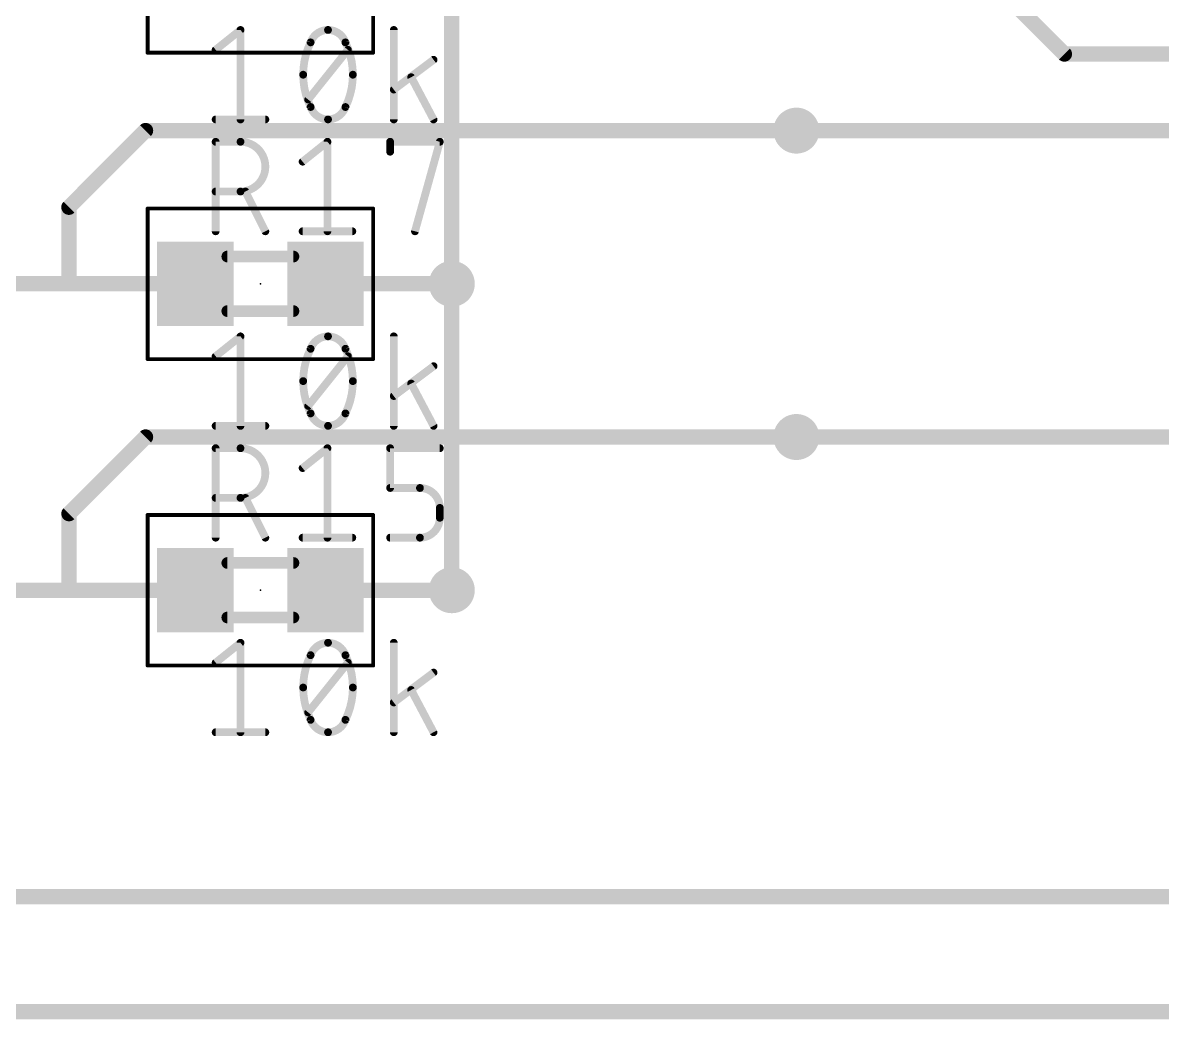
# Model space of a CAD drawing. Extents: x 0 to 132, y 0 to 57.
# Drawn here: x 50.9 to 65.78, y -0.1 to 12.91 of the extents above; entities that cross this region are included whole.
import ezdxf

# ---------------------------------------------------------------- set-up
doc = ezdxf.new("R2010")
doc.units = 0
for name, color, linetype in [('1', 22, 'CONTINUOUS'), ('16', 175, 'CONTINUOUS'), ('18', 82, 'CONTINUOUS'), ('20', 30, 'CONTINUOUS'), ('23', 7, 'CONTINUOUS'), ('25', 253, 'CONTINUOUS'), ('27', 253, 'CONTINUOUS'), ('39', 22, 'CONTINUOUS'), ('51', 253, 'CONTINUOUS')]:
    doc.layers.add(name, color=color, linetype=linetype)

# ---------------------------------------------------------------- blocks, each defined once
blk = doc.blocks.new('RECT')
blk.add_solid([(-0.5, -0.5), (0.5, -0.5), (-0.5, 0.5), (0.5, 0.5)])
blk = doc.blocks.new('ROUNDV')
at = {"const_width": 0.5}
blk.add_lwpolyline([(0, -0.25, 1), (0, 0.25, 1), (0, -0.25)], format="xyb", dxfattribs=at)

msp = doc.modelspace()

# ---------------------------------------------------------------- linework, layer by layer
at = {"layer": '1', "const_width": 0.2}
for points in [[(52.5, 11.5), (51.5, 10.5)], [(61, 11.5), (52.5, 11.5)], [(51.5, 10.5), (51.5, 9.5)], [(45.1, 9.5), (51.5, 9.5)], [(51.5, 9.5), (53.15, 9.5)], [(56.5, 9.5), (54.85, 9.5)], [(52.5, 7.5), (51.5, 6.5)], [(61, 7.5), (52.5, 7.5)], [(51.5, 6.5), (51.5, 5.5)], [(51.5, 5.5), (45.1, 5.5)], [(51.5, 5.5), (53.15, 5.5)], [(56.5, 5.5), (54.85, 5.5)], [(90, 1.5), (27, 1.5)]]:
    msp.add_lwpolyline(points, dxfattribs=at)
at = {"layer": '1', "const_width": 0.1}
for points in [[(52.5, 11.55, 1), (52.5, 11.45)], [(52.5354, 11.4646, 1), (52.4646, 11.5354)], [(61, 11.45, 1), (61, 11.55)], [(51.4646, 10.5354, 1), (51.5354, 10.4646)], [(51.55, 10.5, 1), (51.45, 10.5)], [(51.5, 9.55, 1), (51.5, 9.45)], [(51.45, 9.5, 1), (51.55, 9.5)], [(51.5, 9.45, 1), (51.5, 9.55)], [(53.15, 9.45, 1), (53.15, 9.55)], [(54.85, 9.55, 1), (54.85, 9.45)], [(56.5, 9.45, 1), (56.5, 9.55)], [(52.5, 7.55, 1), (52.5, 7.45)], [(52.5354, 7.4646, 1), (52.4646, 7.5354)], [(61, 7.45, 1), (61, 7.55)], [(51.4646, 6.5354, 1), (51.5354, 6.4646)], [(51.55, 6.5, 1), (51.45, 6.5)], [(51.5, 5.55, 1), (51.5, 5.45)], [(51.45, 5.5, 1), (51.55, 5.5)], [(51.5, 5.45, 1), (51.5, 5.55)], [(53.15, 5.45, 1), (53.15, 5.55)], [(54.85, 5.55, 1), (54.85, 5.45)], [(56.5, 5.45, 1), (56.5, 5.55)]]:
    msp.add_lwpolyline(points, format="xyb", dxfattribs=at)
at = {"layer": '16', "const_width": 0.2}
for points in [[(64.5, 12.5), (59, 18)], [(56.5, 13.5), (56.5, 9.5)], [(92.5, 12.5), (64.5, 12.5)], [(61, 11.5), (94.5, 11.5)], [(56.5, 9.5), (56.5, 5.5)], [(61, 7.5), (91.5, 7.5)], [(0, 0), (131.5, 0)]]:
    msp.add_lwpolyline(points, dxfattribs=at)
at = {"layer": '16', "const_width": 0.1}
for points in [[(64.5, 12.55, 1), (64.5, 12.45)], [(64.4646, 12.4646, 1), (64.5354, 12.5354)], [(61, 11.55, 1), (61, 11.45)], [(56.55, 9.5, 1), (56.45, 9.5)], [(56.45, 9.5, 1), (56.55, 9.5)], [(61, 7.55, 1), (61, 7.45)], [(56.45, 5.5, 1), (56.55, 5.5)]]:
    msp.add_lwpolyline(points, format="xyb", dxfattribs=at)
at = {"layer": '20', "const_width": 0.2}
msp.add_lwpolyline([(0, 0), (131.5, 0)], dxfattribs=at)
at = {"layer": '23'}
for p in [(54, 9.5), (54, 5.5)]:
    msp.add_point(p, dxfattribs=at)
at = {"layer": '25', "const_width": 0.1016}
for points in [[(53.4158, 10.1858), (53.4158, 11.3542)], [(53.4158, 11.3542), (53.7404, 11.3542)], [(54.5514, 11.0946), (54.876, 11.3542)], [(54.876, 11.3542), (54.876, 10.1858)], [(55.6944, 11.2244), (55.6944, 11.3542)], [(55.6944, 11.3542), (56.3435, 11.3542)], [(56.3435, 11.3542), (56.019, 10.1858)], [(53.7404, 10.7051), (53.4158, 10.7051)], [(54.0649, 10.1858), (53.8053, 10.7051)], [(54.5514, 10.1858), (55.2005, 10.1858)], [(53.4158, 6.1858), (53.4158, 7.3542)], [(53.4158, 7.3542), (53.7404, 7.3542)], [(54.5514, 7.0946), (54.876, 7.3542)], [(54.876, 7.3542), (54.876, 6.1858)], [(55.6944, 6.8349), (55.6944, 7.3542)], [(55.6944, 7.3542), (56.3435, 7.3542)], [(56.0839, 6.8349), (55.6944, 6.8349)], [(53.7404, 6.7051), (53.4158, 6.7051)], [(54.0649, 6.1858), (53.8053, 6.7051)], [(56.3435, 6.4454), (56.3435, 6.5753)], [(54.5514, 6.1858), (55.2005, 6.1858)], [(55.6944, 6.1858), (56.0839, 6.1858)]]:
    msp.add_lwpolyline(points, dxfattribs=at)
at = {"layer": '25'}
for points, const_width in [([(53.4412, 11.3542, 1), (53.3904, 11.3542)], 0.0508), ([(53.4158, 11.3796, 1), (53.4158, 11.3288)], 0.0508), ([(53.7404, 10.7051, 1), (53.7404, 11.3542)], 0.1016), ([(53.7404, 11.3796, 1), (53.7404, 11.3288)], 0.0508), ([(53.7404, 11.3288, 1), (53.7404, 11.3796)], 0.0508), ([(54.9014, 11.3542, 1), (54.8506, 11.3542)], 0.0508), ([(54.8919, 11.3344, 1), (54.8601, 11.374)], 0.0508), ([(55.7198, 11.3542, 1), (55.669, 11.3542)], 0.0508), ([(55.6944, 11.3796, 1), (55.6944, 11.3288)], 0.0508), ([(56.368, 11.3474, 1), (56.3191, 11.361)], 0.0508), ([(56.3435, 11.3288, 1), (56.3435, 11.3796)], 0.0508), ([(55.669, 11.2244, 1), (55.7198, 11.2244)], 0.0508), ([(54.5356, 11.1144, 1), (54.5673, 11.0747)], 0.0508), ([(53.4158, 10.7305, 1), (53.4158, 10.6797)], 0.0508), ([(53.7404, 10.7305, 1), (53.7404, 10.6797)], 0.0508), ([(53.7404, 10.6797, 1), (53.7404, 10.7305)], 0.0508), ([(53.828, 10.7164, 1), (53.7825, 10.6937)], 0.0508), ([(53.3904, 10.1858, 1), (53.4412, 10.1858)], 0.0508), ([(54.0422, 10.1744, 1), (54.0876, 10.1972)], 0.0508), ([(54.5514, 10.2112, 1), (54.5514, 10.1604)], 0.0508), ([(54.8506, 10.1858, 1), (54.9014, 10.1858)], 0.0508), ([(55.2005, 10.1604, 1), (55.2005, 10.2112)], 0.0508), ([(55.9945, 10.1926, 1), (56.0435, 10.179)], 0.0508), ([(53.4412, 7.3542, 1), (53.3904, 7.3542)], 0.0508), ([(53.4158, 7.3796, 1), (53.4158, 7.3288)], 0.0508), ([(53.7404, 6.7051, 1), (53.7404, 7.3542)], 0.1016), ([(53.7404, 7.3796, 1), (53.7404, 7.3288)], 0.0508), ([(53.7404, 7.3288, 1), (53.7404, 7.3796)], 0.0508), ([(54.9014, 7.3542, 1), (54.8506, 7.3542)], 0.0508), ([(54.8919, 7.3344, 1), (54.8601, 7.374)], 0.0508), ([(55.7198, 7.3542, 1), (55.669, 7.3542)], 0.0508), ([(55.6944, 7.3796, 1), (55.6944, 7.3288)], 0.0508), ([(56.3435, 7.3288, 1), (56.3435, 7.3796)], 0.0508), ([(54.5356, 7.1144, 1), (54.5673, 7.0747)], 0.0508), ([(55.6944, 6.8603, 1), (55.6944, 6.8095)], 0.0508), ([(55.669, 6.8349, 1), (55.7198, 6.8349)], 0.0508), ([(56.3435, 6.5753, 0.4142), (56.0839, 6.8349)], 0.1016), ([(56.0839, 6.8603, 1), (56.0839, 6.8095)], 0.0508), ([(56.0839, 6.8095, 1), (56.0839, 6.8603)], 0.0508), ([(53.4158, 6.7305, 1), (53.4158, 6.6797)], 0.0508), ([(53.7404, 6.7305, 1), (53.7404, 6.6797)], 0.0508), ([(53.7404, 6.6797, 1), (53.7404, 6.7305)], 0.0508), ([(53.828, 6.7164, 1), (53.7825, 6.6937)], 0.0508), ([(56.3689, 6.5753, 1), (56.3181, 6.5753)], 0.0508), ([(56.3181, 6.5753, 1), (56.3689, 6.5753)], 0.0508), ([(56.0839, 6.1858, 0.4142), (56.3435, 6.4454)], 0.1016), ([(56.3689, 6.4454, 1), (56.3181, 6.4454)], 0.0508), ([(56.3181, 6.4454, 1), (56.3689, 6.4454)], 0.0508), ([(53.3904, 6.1858, 1), (53.4412, 6.1858)], 0.0508), ([(54.0422, 6.1744, 1), (54.0876, 6.1972)], 0.0508), ([(54.5514, 6.2112, 1), (54.5514, 6.1604)], 0.0508), ([(54.8506, 6.1858, 1), (54.9014, 6.1858)], 0.0508), ([(55.2005, 6.1604, 1), (55.2005, 6.2112)], 0.0508), ([(55.6944, 6.2112, 1), (55.6944, 6.1604)], 0.0508), ([(56.0839, 6.2112, 1), (56.0839, 6.1604)], 0.0508), ([(56.0839, 6.1604, 1), (56.0839, 6.2112)], 0.0508)]:
    msp.add_lwpolyline(points, format="xyb", dxfattribs=dict(at, const_width=const_width))
at = {"layer": '27', "const_width": 0.1016}
for points in [[(53.4158, 12.5546), (53.7404, 12.8142)], [(53.7404, 12.8142), (53.7404, 11.6458)], [(55.7422, 11.6458), (55.7422, 12.8142)], [(54.6237, 11.9054), (55.143, 12.5546)], [(56.2614, 12.4247), (55.7422, 12.0353)], [(56.2614, 11.6458), (55.9693, 12.1975)], [(53.4158, 11.6458), (54.0649, 11.6458)], [(53.4158, 8.5546), (53.7404, 8.8142)], [(53.7404, 8.8142), (53.7404, 7.6458)], [(55.7422, 7.6458), (55.7422, 8.8142)], [(54.6237, 7.9054), (55.143, 8.5546)], [(56.2614, 8.4247), (55.7422, 8.0353)], [(56.2614, 7.6458), (55.9693, 8.1975)], [(53.4158, 7.6458), (54.0649, 7.6458)], [(53.4158, 4.5546), (53.7404, 4.8142)], [(53.7404, 4.8142), (53.7404, 3.6458)], [(55.7422, 3.6458), (55.7422, 4.8142)], [(54.6237, 3.9054), (55.143, 4.5546)], [(56.2614, 4.4247), (55.7422, 4.0353)], [(56.2614, 3.6458), (55.9693, 4.1975)], [(53.4158, 3.6458), (54.0649, 3.6458)]]:
    msp.add_lwpolyline(points, dxfattribs=at)
at = {"layer": '27'}
for points, const_width in [([(53.7658, 12.8142, 1), (53.715, 12.8142)], 0.0508), ([(53.7562, 12.7944, 1), (53.7245, 12.834)], 0.0508), ([(54.8834, 12.8142, 0.3205), (54.6562, 12.6519)], 0.1016), ([(54.8833, 12.8396, 1), (54.8834, 12.7888)], 0.0508), ([(55.1105, 12.6519, 0.3205), (54.8834, 12.8142)], 0.1016), ([(54.8833, 12.7888, 1), (54.8834, 12.8396)], 0.0508), ([(55.7676, 12.8142, 1), (55.7168, 12.8142)], 0.0508), ([(54.6562, 12.6519, 0.1139), (54.5588, 12.23)], 0.1016), ([(54.6321, 12.6602, 1), (54.6802, 12.6437)], 0.0508), ([(54.679, 12.6408, 1), (54.6333, 12.6631)], 0.0508), ([(55.1334, 12.6631, 1), (55.0877, 12.6408)], 0.0508), ([(55.2079, 12.23, 0.1139), (55.1105, 12.6519)], 0.1016), ([(55.0865, 12.6437, 1), (55.1346, 12.6602)], 0.0508), ([(53.3999, 12.5744, 1), (53.4317, 12.5347)], 0.0508), ([(55.1628, 12.5387, 1), (55.1232, 12.5704)], 0.0508), ([(56.2767, 12.4044, 1), (56.2462, 12.4451)], 0.0508), ([(54.5588, 12.23, 0.1139), (54.6562, 11.8081)], 0.1016), ([(54.5842, 12.23, 1), (54.5334, 12.23)], 0.0508), ([(54.5334, 12.23, 1), (54.5842, 12.23)], 0.0508), ([(55.1105, 11.8081, 0.1139), (55.2079, 12.23)], 0.1016), ([(55.2333, 12.23, 1), (55.1825, 12.23)], 0.0508), ([(55.1825, 12.23, 1), (55.2333, 12.23)], 0.0508), ([(55.9918, 12.2094, 1), (55.9469, 12.1857)], 0.0508), ([(55.7269, 12.0556, 1), (55.7574, 12.0149)], 0.0508), ([(54.6039, 11.9213, 1), (54.6435, 11.8896)], 0.0508), ([(54.6802, 11.8163, 1), (54.6321, 11.7998)], 0.0508), ([(54.6562, 11.8081, 0.3205), (54.8834, 11.6458)], 0.1016), ([(54.6333, 11.7969, 1), (54.679, 11.8192)], 0.0508), ([(54.8834, 11.6458, 0.3205), (55.1105, 11.8081)], 0.1016), ([(55.0877, 11.8192, 1), (55.1334, 11.7969)], 0.0508), ([(55.1346, 11.7998, 1), (55.0865, 11.8163)], 0.0508), ([(53.4158, 11.6712, 1), (53.4158, 11.6204)], 0.0508), ([(53.715, 11.6458, 1), (53.7658, 11.6458)], 0.0508), ([(54.0649, 11.6204, 1), (54.0649, 11.6712)], 0.0508), ([(54.8833, 11.6712, 1), (54.8834, 11.6204)], 0.0508), ([(54.8833, 11.6204, 1), (54.8834, 11.6712)], 0.0508), ([(55.7168, 11.6458, 1), (55.7676, 11.6458)], 0.0508), ([(56.239, 11.6339, 1), (56.2839, 11.6577)], 0.0508), ([(53.7658, 8.8142, 1), (53.715, 8.8142)], 0.0508), ([(53.7562, 8.7944, 1), (53.7245, 8.834)], 0.0508), ([(54.8834, 8.8142, 0.3205), (54.6562, 8.6519)], 0.1016), ([(54.8833, 8.8396, 1), (54.8834, 8.7888)], 0.0508), ([(55.1105, 8.6519, 0.3205), (54.8834, 8.8142)], 0.1016), ([(54.8833, 8.7888, 1), (54.8834, 8.8396)], 0.0508), ([(55.7676, 8.8142, 1), (55.7168, 8.8142)], 0.0508), ([(54.6562, 8.6519, 0.1139), (54.5588, 8.23)], 0.1016), ([(54.6321, 8.6602, 1), (54.6802, 8.6437)], 0.0508), ([(54.679, 8.6408, 1), (54.6333, 8.6631)], 0.0508), ([(55.1334, 8.6631, 1), (55.0877, 8.6408)], 0.0508), ([(55.2079, 8.23, 0.1139), (55.1105, 8.6519)], 0.1016), ([(55.0865, 8.6437, 1), (55.1346, 8.6602)], 0.0508), ([(53.3999, 8.5744, 1), (53.4317, 8.5347)], 0.0508), ([(55.1628, 8.5387, 1), (55.1232, 8.5704)], 0.0508), ([(56.2767, 8.4044, 1), (56.2462, 8.4451)], 0.0508), ([(54.5588, 8.23, 0.1139), (54.6562, 7.8081)], 0.1016), ([(54.5842, 8.23, 1), (54.5334, 8.23)], 0.0508), ([(54.5334, 8.23, 1), (54.5842, 8.23)], 0.0508), ([(55.1105, 7.8081, 0.1139), (55.2079, 8.23)], 0.1016), ([(55.2333, 8.23, 1), (55.1825, 8.23)], 0.0508), ([(55.1825, 8.23, 1), (55.2333, 8.23)], 0.0508), ([(55.9918, 8.2094, 1), (55.9469, 8.1857)], 0.0508), ([(55.7269, 8.0556, 1), (55.7574, 8.0149)], 0.0508), ([(54.6039, 7.9213, 1), (54.6435, 7.8896)], 0.0508), ([(54.6802, 7.8163, 1), (54.6321, 7.7998)], 0.0508), ([(54.6562, 7.8081, 0.3205), (54.8834, 7.6458)], 0.1016), ([(54.6333, 7.7969, 1), (54.679, 7.8192)], 0.0508), ([(54.8834, 7.6458, 0.3205), (55.1105, 7.8081)], 0.1016), ([(55.0877, 7.8192, 1), (55.1334, 7.7969)], 0.0508), ([(55.1346, 7.7998, 1), (55.0865, 7.8163)], 0.0508), ([(53.4158, 7.6712, 1), (53.4158, 7.6204)], 0.0508), ([(53.715, 7.6458, 1), (53.7658, 7.6458)], 0.0508), ([(54.0649, 7.6204, 1), (54.0649, 7.6712)], 0.0508), ([(54.8833, 7.6712, 1), (54.8834, 7.6204)], 0.0508), ([(54.8833, 7.6204, 1), (54.8834, 7.6712)], 0.0508), ([(55.7168, 7.6458, 1), (55.7676, 7.6458)], 0.0508), ([(56.239, 7.6339, 1), (56.2839, 7.6577)], 0.0508), ([(53.7658, 4.8142, 1), (53.715, 4.8142)], 0.0508), ([(53.7562, 4.7944, 1), (53.7245, 4.834)], 0.0508), ([(54.8834, 4.8142, 0.3205), (54.6562, 4.6519)], 0.1016), ([(54.8833, 4.8396, 1), (54.8834, 4.7888)], 0.0508), ([(55.1105, 4.6519, 0.3205), (54.8834, 4.8142)], 0.1016), ([(54.8833, 4.7888, 1), (54.8834, 4.8396)], 0.0508), ([(55.7676, 4.8142, 1), (55.7168, 4.8142)], 0.0508), ([(54.6562, 4.6519, 0.1139), (54.5588, 4.23)], 0.1016), ([(54.6321, 4.6602, 1), (54.6802, 4.6437)], 0.0508), ([(54.679, 4.6408, 1), (54.6333, 4.6631)], 0.0508), ([(55.1334, 4.6631, 1), (55.0877, 4.6408)], 0.0508), ([(55.2079, 4.23, 0.1139), (55.1105, 4.6519)], 0.1016), ([(55.0865, 4.6437, 1), (55.1346, 4.6602)], 0.0508), ([(53.3999, 4.5744, 1), (53.4317, 4.5347)], 0.0508), ([(55.1628, 4.5387, 1), (55.1232, 4.5704)], 0.0508), ([(56.2767, 4.4044, 1), (56.2462, 4.4451)], 0.0508), ([(54.5588, 4.23, 0.1139), (54.6562, 3.8081)], 0.1016), ([(54.5842, 4.23, 1), (54.5334, 4.23)], 0.0508), ([(54.5334, 4.23, 1), (54.5842, 4.23)], 0.0508), ([(55.1105, 3.8081, 0.1139), (55.2079, 4.23)], 0.1016), ([(55.2333, 4.23, 1), (55.1825, 4.23)], 0.0508), ([(55.1825, 4.23, 1), (55.2333, 4.23)], 0.0508), ([(55.9918, 4.2094, 1), (55.9469, 4.1857)], 0.0508), ([(55.7269, 4.0556, 1), (55.7574, 4.0149)], 0.0508), ([(54.6039, 3.9213, 1), (54.6435, 3.8896)], 0.0508), ([(54.6802, 3.8163, 1), (54.6321, 3.7998)], 0.0508), ([(54.6562, 3.8081, 0.3205), (54.8834, 3.6458)], 0.1016), ([(54.6333, 3.7969, 1), (54.679, 3.8192)], 0.0508), ([(54.8834, 3.6458, 0.3205), (55.1105, 3.8081)], 0.1016), ([(55.0877, 3.8192, 1), (55.1334, 3.7969)], 0.0508), ([(55.1346, 3.7998, 1), (55.0865, 3.8163)], 0.0508), ([(53.4158, 3.6712, 1), (53.4158, 3.6204)], 0.0508), ([(53.715, 3.6458, 1), (53.7658, 3.6458)], 0.0508), ([(54.0649, 3.6204, 1), (54.0649, 3.6712)], 0.0508), ([(54.8833, 3.6712, 1), (54.8834, 3.6204)], 0.0508), ([(54.8833, 3.6204, 1), (54.8834, 3.6712)], 0.0508), ([(55.7168, 3.6458, 1), (55.7676, 3.6458)], 0.0508), ([(56.239, 3.6339, 1), (56.2839, 3.6577)], 0.0508)]:
    msp.add_lwpolyline(points, format="xyb", dxfattribs=dict(at, const_width=const_width))
at = {"layer": '39', "const_width": 0.0508}
for points in [[(52.527, 12.517), (52.527, 14.483)], [(55.473, 14.483), (55.473, 12.517)], [(55.473, 12.517), (52.527, 12.517)], [(52.527, 10.483), (55.473, 10.483)], [(52.527, 8.517), (52.527, 10.483)], [(55.473, 10.483), (55.473, 8.517)], [(55.473, 8.517), (52.527, 8.517)], [(52.527, 6.483), (55.473, 6.483)], [(52.527, 4.517), (52.527, 6.483)], [(55.473, 6.483), (55.473, 4.517)], [(55.473, 4.517), (52.527, 4.517)]]:
    msp.add_lwpolyline(points, dxfattribs=at)
at = {"layer": '39', "const_width": 0.0254}
for points in [[(52.527, 12.5297, 1), (52.527, 12.5043)], [(52.5143, 12.517, 1), (52.5397, 12.517)], [(55.4603, 12.517, 1), (55.4857, 12.517)], [(55.473, 12.5043, 1), (55.473, 12.5297)], [(52.527, 10.4957, 1), (52.527, 10.4703)], [(52.5397, 10.483, 1), (52.5143, 10.483)], [(55.4857, 10.483, 1), (55.4603, 10.483)], [(55.473, 10.4703, 1), (55.473, 10.4957)], [(52.527, 8.5297, 1), (52.527, 8.5043)], [(52.5143, 8.517, 1), (52.5397, 8.517)], [(55.4603, 8.517, 1), (55.4857, 8.517)], [(55.473, 8.5043, 1), (55.473, 8.5297)], [(52.527, 6.4957, 1), (52.527, 6.4703)], [(52.5397, 6.483, 1), (52.5143, 6.483)], [(55.4857, 6.483, 1), (55.4603, 6.483)], [(55.473, 6.4703, 1), (55.473, 6.4957)], [(52.527, 4.5297, 1), (52.527, 4.5043)], [(52.5143, 4.517, 1), (52.5397, 4.517)], [(55.4603, 4.517, 1), (55.4857, 4.517)], [(55.473, 4.5043, 1), (55.473, 4.5297)]]:
    msp.add_lwpolyline(points, format="xyb", dxfattribs=at)
at = {"layer": '51', "const_width": 0.1524}
for points in [[(54.432, 9.856), (53.568, 9.856)], [(53.568, 9.144), (54.432, 9.144)], [(54.432, 5.856), (53.568, 5.856)], [(53.568, 5.144), (54.432, 5.144)]]:
    msp.add_lwpolyline(points, dxfattribs=at)
at = {"layer": '51', "const_width": 0.0762}
for points in [[(53.568, 9.8941, 1), (53.568, 9.8179)], [(54.432, 9.8179, 1), (54.432, 9.8941)], [(53.568, 9.1821, 1), (53.568, 9.1059)], [(54.432, 9.1059, 1), (54.432, 9.1821)], [(53.568, 5.8941, 1), (53.568, 5.8179)], [(54.432, 5.8179, 1), (54.432, 5.8941)], [(53.568, 5.1821, 1), (53.568, 5.1059)], [(54.432, 5.1059, 1), (54.432, 5.1821)]]:
    msp.add_lwpolyline(points, format="xyb", dxfattribs=at)

# ---------------------------------------------------------------- block references
at = {"layer": '1', "yscale": 1.1}
for p in [(53.15, 9.5), (54.85, 9.5), (53.15, 5.5), (54.85, 5.5)]:
    msp.add_blockref('RECT', p, dxfattribs=at)
at = {"layer": '18', "xscale": 0.6, "yscale": 0.6}
for p in [(61, 11.5), (61, 11.5), (56.5, 9.5), (56.5, 9.5), (61, 7.5), (61, 7.5), (56.5, 5.5), (56.5, 5.5)]:
    msp.add_blockref('ROUNDV', p, dxfattribs=at)
at = {"layer": '51', "xscale": 0.4064, "yscale": 0.8636}
for p in [(53.365, 9.5), (54.635, 9.5), (53.365, 5.5), (54.635, 5.5)]:
    msp.add_blockref('RECT', p, dxfattribs=at)

doc.saveas('drawing.dxf')
